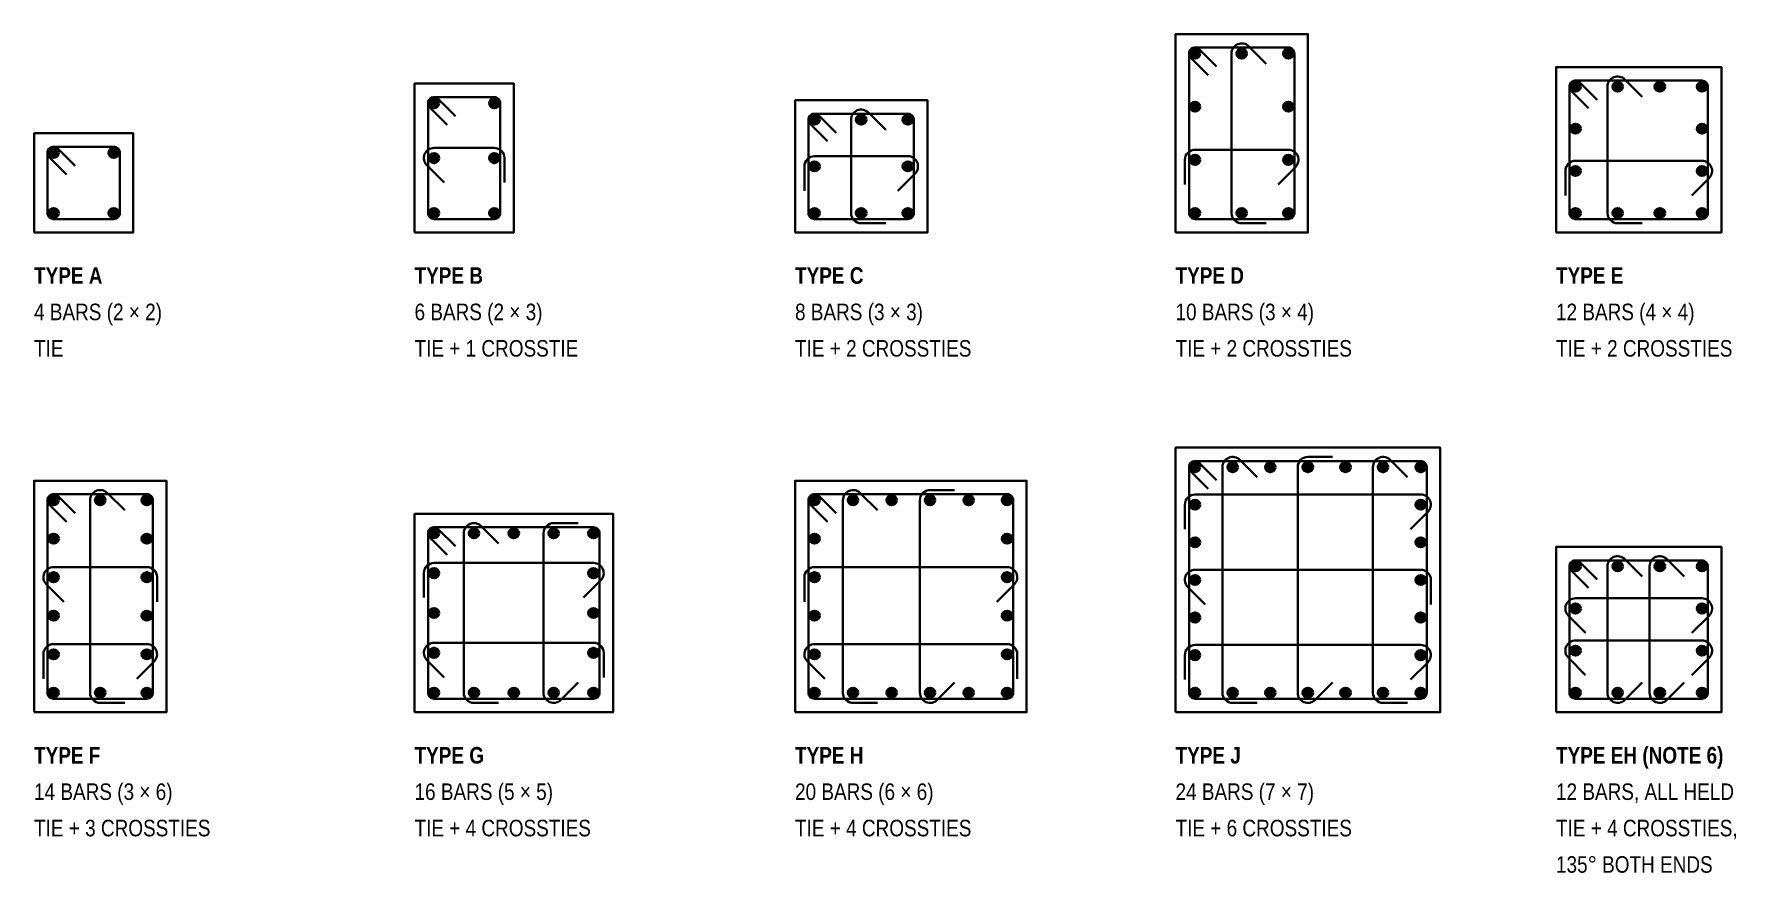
# Model space of a CAD drawing. Header units: millimetres. Extents: x 0 to 5144, y -42536 to -40000.
import ezdxf
from ezdxf.enums import TextEntityAlignment as Align

# ---------------------------------------------------------------- set-up
doc = ezdxf.new("R2010")
doc.units = ezdxf.units.MM
doc.header["$LTSCALE"] = 3.75
for name, color, linetype, lineweight in [('S-CONC', 4, 'Continuous', 35), ('S-REBR', 1, 'Continuous', 50), ('S-REBR-SEC', 30, 'Continuous', 35), ('S-TEXT', 7, 'Continuous', 18)]:
    doc.layers.add(name, color=color, linetype=linetype, lineweight=lineweight)
doc.styles.add('AN', font='ARIALN_0.TTF')
doc.styles.add('ANB', font='ARIALNB_0.TTF')

msp = doc.modelspace()

# ---------------------------------------------------------------- hatches: boundary and pattern name
at = {"layer": 'S-REBR'}
h = msp.add_hatch(color=256, dxfattribs=at)
h.dxf.hatch_style = 1
edge = h.paths.add_edge_path()
edge.add_arc((3509, -40059), 13.8, 0, 360)
h = msp.add_hatch(color=256, dxfattribs=at)
h.dxf.hatch_style = 1
edge = h.paths.add_edge_path()
edge.add_arc((3650, -40059), 13.8, 0, 360)
h = msp.add_hatch(color=256, dxfattribs=at)
h.dxf.hatch_style = 1
edge = h.paths.add_edge_path()
edge.add_arc((3791, -40059), 13.8, 0, 360)
h = msp.add_hatch(color=256, dxfattribs=at)
h.dxf.hatch_style = 1
edge = h.paths.add_edge_path()
edge.add_arc((4659, -40159), 13.8, 0, 360)
h = msp.add_hatch(color=256, dxfattribs=at)
h.dxf.hatch_style = 1
edge = h.paths.add_edge_path()
edge.add_arc((4786.3, -40159), 13.8, 0, 360)
h = msp.add_hatch(color=256, dxfattribs=at)
h.dxf.hatch_style = 1
edge = h.paths.add_edge_path()
edge.add_arc((4913.7, -40159), 13.8, 0, 360)
h = msp.add_hatch(color=256, dxfattribs=at)
h.dxf.hatch_style = 1
edge = h.paths.add_edge_path()
edge.add_arc((5041, -40159), 13.8, 0, 360)
h = msp.add_hatch(color=256, dxfattribs=at)
h.dxf.hatch_style = 1
edge = h.paths.add_edge_path()
edge.add_arc((1209, -40209), 13.8, 0, 360)
h = msp.add_hatch(color=256, dxfattribs=at)
h.dxf.hatch_style = 1
edge = h.paths.add_edge_path()
edge.add_arc((1391, -40209), 13.8, 0, 360)
h = msp.add_hatch(color=256, dxfattribs=at)
h.dxf.hatch_style = 1
edge = h.paths.add_edge_path()
edge.add_arc((3509, -40219.7), 13.8, 0, 360)
h = msp.add_hatch(color=256, dxfattribs=at)
h.dxf.hatch_style = 1
edge = h.paths.add_edge_path()
edge.add_arc((3791, -40219.7), 13.8, 0, 360)
h = msp.add_hatch(color=256, dxfattribs=at)
h.dxf.hatch_style = 1
edge = h.paths.add_edge_path()
edge.add_arc((2359, -40259), 13.8, 0, 360)
h = msp.add_hatch(color=256, dxfattribs=at)
h.dxf.hatch_style = 1
edge = h.paths.add_edge_path()
edge.add_arc((2500, -40259), 13.8, 0, 360)
h = msp.add_hatch(color=256, dxfattribs=at)
h.dxf.hatch_style = 1
edge = h.paths.add_edge_path()
edge.add_arc((2641, -40259), 13.8, 0, 360)
h = msp.add_hatch(color=256, dxfattribs=at)
h.dxf.hatch_style = 1
edge = h.paths.add_edge_path()
edge.add_arc((4659, -40286.3), 13.8, 0, 360)
h = msp.add_hatch(color=256, dxfattribs=at)
h.dxf.hatch_style = 1
edge = h.paths.add_edge_path()
edge.add_arc((5041, -40286.3), 13.8, 0, 360)
h = msp.add_hatch(color=256, dxfattribs=at)
h.dxf.hatch_style = 1
edge = h.paths.add_edge_path()
edge.add_arc((59, -40359), 13.8, 0, 360)
h = msp.add_hatch(color=256, dxfattribs=at)
h.dxf.hatch_style = 1
edge = h.paths.add_edge_path()
edge.add_arc((241, -40359), 13.8, 0, 360)
h = msp.add_hatch(color=256, dxfattribs=at)
h.dxf.hatch_style = 1
edge = h.paths.add_edge_path()
edge.add_arc((1209, -40375), 13.8, 0, 360)
h = msp.add_hatch(color=256, dxfattribs=at)
h.dxf.hatch_style = 1
edge = h.paths.add_edge_path()
edge.add_arc((1391, -40375), 13.8, 0, 360)
h = msp.add_hatch(color=256, dxfattribs=at)
h.dxf.hatch_style = 1
edge = h.paths.add_edge_path()
edge.add_arc((3509, -40380.3), 13.8, 0, 360)
h = msp.add_hatch(color=256, dxfattribs=at)
h.dxf.hatch_style = 1
edge = h.paths.add_edge_path()
edge.add_arc((3791, -40380.3), 13.8, 0, 360)
h = msp.add_hatch(color=256, dxfattribs=at)
h.dxf.hatch_style = 1
edge = h.paths.add_edge_path()
edge.add_arc((2359, -40400), 13.8, 0, 360)
h = msp.add_hatch(color=256, dxfattribs=at)
h.dxf.hatch_style = 1
edge = h.paths.add_edge_path()
edge.add_arc((2641, -40400), 13.8, 0, 360)
h = msp.add_hatch(color=256, dxfattribs=at)
h.dxf.hatch_style = 1
edge = h.paths.add_edge_path()
edge.add_arc((4659, -40413.7), 13.8, 0, 360)
h = msp.add_hatch(color=256, dxfattribs=at)
h.dxf.hatch_style = 1
edge = h.paths.add_edge_path()
edge.add_arc((5041, -40413.7), 13.8, 0, 360)
h = msp.add_hatch(color=256, dxfattribs=at)
h.dxf.hatch_style = 1
edge = h.paths.add_edge_path()
edge.add_arc((59, -40541), 13.8, 0, 360)
h = msp.add_hatch(color=256, dxfattribs=at)
h.dxf.hatch_style = 1
edge = h.paths.add_edge_path()
edge.add_arc((241, -40541), 13.8, 0, 360)
h = msp.add_hatch(color=256, dxfattribs=at)
h.dxf.hatch_style = 1
edge = h.paths.add_edge_path()
edge.add_arc((1209, -40541), 13.8, 0, 360)
h = msp.add_hatch(color=256, dxfattribs=at)
h.dxf.hatch_style = 1
edge = h.paths.add_edge_path()
edge.add_arc((1391, -40541), 13.8, 0, 360)
h = msp.add_hatch(color=256, dxfattribs=at)
h.dxf.hatch_style = 1
edge = h.paths.add_edge_path()
edge.add_arc((2359, -40541), 13.8, 0, 360)
h = msp.add_hatch(color=256, dxfattribs=at)
h.dxf.hatch_style = 1
edge = h.paths.add_edge_path()
edge.add_arc((2500, -40541), 13.8, 0, 360)
h = msp.add_hatch(color=256, dxfattribs=at)
h.dxf.hatch_style = 1
edge = h.paths.add_edge_path()
edge.add_arc((2641, -40541), 13.8, 0, 360)
h = msp.add_hatch(color=256, dxfattribs=at)
h.dxf.hatch_style = 1
edge = h.paths.add_edge_path()
edge.add_arc((3509, -40541), 13.8, 0, 360)
h = msp.add_hatch(color=256, dxfattribs=at)
h.dxf.hatch_style = 1
edge = h.paths.add_edge_path()
edge.add_arc((3650, -40541), 13.8, 0, 360)
h = msp.add_hatch(color=256, dxfattribs=at)
h.dxf.hatch_style = 1
edge = h.paths.add_edge_path()
edge.add_arc((3791, -40541), 13.8, 0, 360)
h = msp.add_hatch(color=256, dxfattribs=at)
h.dxf.hatch_style = 1
edge = h.paths.add_edge_path()
edge.add_arc((4659, -40541), 13.8, 0, 360)
h = msp.add_hatch(color=256, dxfattribs=at)
h.dxf.hatch_style = 1
edge = h.paths.add_edge_path()
edge.add_arc((4786.3, -40541), 13.8, 0, 360)
h = msp.add_hatch(color=256, dxfattribs=at)
h.dxf.hatch_style = 1
edge = h.paths.add_edge_path()
edge.add_arc((4913.7, -40541), 13.8, 0, 360)
h = msp.add_hatch(color=256, dxfattribs=at)
h.dxf.hatch_style = 1
edge = h.paths.add_edge_path()
edge.add_arc((5041, -40541), 13.8, 0, 360)
h = msp.add_hatch(color=256, dxfattribs=at)
h.dxf.hatch_style = 1
edge = h.paths.add_edge_path()
edge.add_arc((3509, -41309), 13.8, 0, 360)
h = msp.add_hatch(color=256, dxfattribs=at)
h.dxf.hatch_style = 1
edge = h.paths.add_edge_path()
edge.add_arc((3622.7, -41309), 13.8, 0, 360)
h = msp.add_hatch(color=256, dxfattribs=at)
h.dxf.hatch_style = 1
edge = h.paths.add_edge_path()
edge.add_arc((3736.3, -41309), 13.8, 0, 360)
h = msp.add_hatch(color=256, dxfattribs=at)
h.dxf.hatch_style = 1
edge = h.paths.add_edge_path()
edge.add_arc((3850, -41309), 13.8, 0, 360)
h = msp.add_hatch(color=256, dxfattribs=at)
h.dxf.hatch_style = 1
edge = h.paths.add_edge_path()
edge.add_arc((3963.7, -41309), 13.8, 0, 360)
h = msp.add_hatch(color=256, dxfattribs=at)
h.dxf.hatch_style = 1
edge = h.paths.add_edge_path()
edge.add_arc((4077.3, -41309), 13.8, 0, 360)
h = msp.add_hatch(color=256, dxfattribs=at)
h.dxf.hatch_style = 1
edge = h.paths.add_edge_path()
edge.add_arc((4191, -41309), 13.8, 0, 360)
h = msp.add_hatch(color=256, dxfattribs=at)
h.dxf.hatch_style = 1
edge = h.paths.add_edge_path()
edge.add_arc((59, -41409), 13.8, 0, 360)
h = msp.add_hatch(color=256, dxfattribs=at)
h.dxf.hatch_style = 1
edge = h.paths.add_edge_path()
edge.add_arc((200, -41409), 13.8, 0, 360)
h = msp.add_hatch(color=256, dxfattribs=at)
h.dxf.hatch_style = 1
edge = h.paths.add_edge_path()
edge.add_arc((341, -41409), 13.8, 0, 360)
h = msp.add_hatch(color=256, dxfattribs=at)
h.dxf.hatch_style = 1
edge = h.paths.add_edge_path()
edge.add_arc((2359, -41409), 13.8, 0, 360)
h = msp.add_hatch(color=256, dxfattribs=at)
h.dxf.hatch_style = 1
edge = h.paths.add_edge_path()
edge.add_arc((2475.4, -41409), 13.8, 0, 360)
h = msp.add_hatch(color=256, dxfattribs=at)
h.dxf.hatch_style = 1
edge = h.paths.add_edge_path()
edge.add_arc((2591.8, -41409), 13.8, 0, 360)
h = msp.add_hatch(color=256, dxfattribs=at)
h.dxf.hatch_style = 1
edge = h.paths.add_edge_path()
edge.add_arc((2708.2, -41409), 13.8, 0, 360)
h = msp.add_hatch(color=256, dxfattribs=at)
h.dxf.hatch_style = 1
edge = h.paths.add_edge_path()
edge.add_arc((2824.6, -41409), 13.8, 0, 360)
h = msp.add_hatch(color=256, dxfattribs=at)
h.dxf.hatch_style = 1
edge = h.paths.add_edge_path()
edge.add_arc((2941, -41409), 13.8, 0, 360)
h = msp.add_hatch(color=256, dxfattribs=at)
h.dxf.hatch_style = 1
edge = h.paths.add_edge_path()
edge.add_arc((3509, -41422.7), 13.8, 0, 360)
h = msp.add_hatch(color=256, dxfattribs=at)
h.dxf.hatch_style = 1
edge = h.paths.add_edge_path()
edge.add_arc((4191, -41422.7), 13.8, 0, 360)
h = msp.add_hatch(color=256, dxfattribs=at)
h.dxf.hatch_style = 1
edge = h.paths.add_edge_path()
edge.add_arc((1209, -41509), 13.8, 0, 360)
h = msp.add_hatch(color=256, dxfattribs=at)
h.dxf.hatch_style = 1
edge = h.paths.add_edge_path()
edge.add_arc((1329.5, -41509), 13.8, 0, 360)
h = msp.add_hatch(color=256, dxfattribs=at)
h.dxf.hatch_style = 1
edge = h.paths.add_edge_path()
edge.add_arc((1450, -41509), 13.8, 0, 360)
h = msp.add_hatch(color=256, dxfattribs=at)
h.dxf.hatch_style = 1
edge = h.paths.add_edge_path()
edge.add_arc((1570.5, -41509), 13.8, 0, 360)
h = msp.add_hatch(color=256, dxfattribs=at)
h.dxf.hatch_style = 1
edge = h.paths.add_edge_path()
edge.add_arc((1691, -41509), 13.8, 0, 360)
h = msp.add_hatch(color=256, dxfattribs=at)
h.dxf.hatch_style = 1
edge = h.paths.add_edge_path()
edge.add_arc((59, -41525.4), 13.8, 0, 360)
h = msp.add_hatch(color=256, dxfattribs=at)
h.dxf.hatch_style = 1
edge = h.paths.add_edge_path()
edge.add_arc((341, -41525.4), 13.8, 0, 360)
h = msp.add_hatch(color=256, dxfattribs=at)
h.dxf.hatch_style = 1
edge = h.paths.add_edge_path()
edge.add_arc((2359, -41525.4), 13.8, 0, 360)
h = msp.add_hatch(color=256, dxfattribs=at)
h.dxf.hatch_style = 1
edge = h.paths.add_edge_path()
edge.add_arc((2941, -41525.4), 13.8, 0, 360)
h = msp.add_hatch(color=256, dxfattribs=at)
h.dxf.hatch_style = 1
edge = h.paths.add_edge_path()
edge.add_arc((3509, -41536.3), 13.8, 0, 360)
h = msp.add_hatch(color=256, dxfattribs=at)
h.dxf.hatch_style = 1
edge = h.paths.add_edge_path()
edge.add_arc((4191, -41536.3), 13.8, 0, 360)
h = msp.add_hatch(color=256, dxfattribs=at)
h.dxf.hatch_style = 1
edge = h.paths.add_edge_path()
edge.add_arc((4659, -41609), 13.8, 0, 360)
h = msp.add_hatch(color=256, dxfattribs=at)
h.dxf.hatch_style = 1
edge = h.paths.add_edge_path()
edge.add_arc((4786.3, -41609), 13.8, 0, 360)
h = msp.add_hatch(color=256, dxfattribs=at)
h.dxf.hatch_style = 1
edge = h.paths.add_edge_path()
edge.add_arc((4913.7, -41609), 13.8, 0, 360)
h = msp.add_hatch(color=256, dxfattribs=at)
h.dxf.hatch_style = 1
edge = h.paths.add_edge_path()
edge.add_arc((5041, -41609), 13.8, 0, 360)
h = msp.add_hatch(color=256, dxfattribs=at)
h.dxf.hatch_style = 1
edge = h.paths.add_edge_path()
edge.add_arc((59, -41641.8), 13.8, 0, 360)
h = msp.add_hatch(color=256, dxfattribs=at)
h.dxf.hatch_style = 1
edge = h.paths.add_edge_path()
edge.add_arc((341, -41641.8), 13.8, 0, 360)
h = msp.add_hatch(color=256, dxfattribs=at)
h.dxf.hatch_style = 1
edge = h.paths.add_edge_path()
edge.add_arc((1209, -41629.5), 13.8, 0, 360)
h = msp.add_hatch(color=256, dxfattribs=at)
h.dxf.hatch_style = 1
edge = h.paths.add_edge_path()
edge.add_arc((1691, -41629.5), 13.8, 0, 360)
h = msp.add_hatch(color=256, dxfattribs=at)
h.dxf.hatch_style = 1
edge = h.paths.add_edge_path()
edge.add_arc((2359, -41641.8), 13.8, 0, 360)
h = msp.add_hatch(color=256, dxfattribs=at)
h.dxf.hatch_style = 1
edge = h.paths.add_edge_path()
edge.add_arc((2941, -41641.8), 13.8, 0, 360)
h = msp.add_hatch(color=256, dxfattribs=at)
h.dxf.hatch_style = 1
edge = h.paths.add_edge_path()
edge.add_arc((3509, -41650), 13.8, 0, 360)
h = msp.add_hatch(color=256, dxfattribs=at)
h.dxf.hatch_style = 1
edge = h.paths.add_edge_path()
edge.add_arc((4191, -41650), 13.8, 0, 360)
h = msp.add_hatch(color=256, dxfattribs=at)
h.dxf.hatch_style = 1
edge = h.paths.add_edge_path()
edge.add_arc((59, -41758.2), 13.8, 0, 360)
h = msp.add_hatch(color=256, dxfattribs=at)
h.dxf.hatch_style = 1
edge = h.paths.add_edge_path()
edge.add_arc((341, -41758.2), 13.8, 0, 360)
h = msp.add_hatch(color=256, dxfattribs=at)
h.dxf.hatch_style = 1
edge = h.paths.add_edge_path()
edge.add_arc((1209, -41750), 13.8, 0, 360)
h = msp.add_hatch(color=256, dxfattribs=at)
h.dxf.hatch_style = 1
edge = h.paths.add_edge_path()
edge.add_arc((1691, -41750), 13.8, 0, 360)
h = msp.add_hatch(color=256, dxfattribs=at)
h.dxf.hatch_style = 1
edge = h.paths.add_edge_path()
edge.add_arc((2359, -41758.2), 13.8, 0, 360)
h = msp.add_hatch(color=256, dxfattribs=at)
h.dxf.hatch_style = 1
edge = h.paths.add_edge_path()
edge.add_arc((2941, -41758.2), 13.8, 0, 360)
h = msp.add_hatch(color=256, dxfattribs=at)
h.dxf.hatch_style = 1
edge = h.paths.add_edge_path()
edge.add_arc((3509, -41763.7), 13.8, 0, 360)
h = msp.add_hatch(color=256, dxfattribs=at)
h.dxf.hatch_style = 1
edge = h.paths.add_edge_path()
edge.add_arc((4191, -41763.7), 13.8, 0, 360)
h = msp.add_hatch(color=256, dxfattribs=at)
h.dxf.hatch_style = 1
edge = h.paths.add_edge_path()
edge.add_arc((4659, -41736.3), 13.8, 0, 360)
h = msp.add_hatch(color=256, dxfattribs=at)
h.dxf.hatch_style = 1
edge = h.paths.add_edge_path()
edge.add_arc((5041, -41736.3), 13.8, 0, 360)
h = msp.add_hatch(color=256, dxfattribs=at)
h.dxf.hatch_style = 1
edge = h.paths.add_edge_path()
edge.add_arc((59, -41874.6), 13.8, 0, 360)
h = msp.add_hatch(color=256, dxfattribs=at)
h.dxf.hatch_style = 1
edge = h.paths.add_edge_path()
edge.add_arc((341, -41874.6), 13.8, 0, 360)
h = msp.add_hatch(color=256, dxfattribs=at)
h.dxf.hatch_style = 1
edge = h.paths.add_edge_path()
edge.add_arc((1209, -41870.5), 13.8, 0, 360)
h = msp.add_hatch(color=256, dxfattribs=at)
h.dxf.hatch_style = 1
edge = h.paths.add_edge_path()
edge.add_arc((1691, -41870.5), 13.8, 0, 360)
h = msp.add_hatch(color=256, dxfattribs=at)
h.dxf.hatch_style = 1
edge = h.paths.add_edge_path()
edge.add_arc((2359, -41874.6), 13.8, 0, 360)
h = msp.add_hatch(color=256, dxfattribs=at)
h.dxf.hatch_style = 1
edge = h.paths.add_edge_path()
edge.add_arc((2941, -41874.6), 13.8, 0, 360)
h = msp.add_hatch(color=256, dxfattribs=at)
h.dxf.hatch_style = 1
edge = h.paths.add_edge_path()
edge.add_arc((3509, -41877.3), 13.8, 0, 360)
h = msp.add_hatch(color=256, dxfattribs=at)
h.dxf.hatch_style = 1
edge = h.paths.add_edge_path()
edge.add_arc((4191, -41877.3), 13.8, 0, 360)
h = msp.add_hatch(color=256, dxfattribs=at)
h.dxf.hatch_style = 1
edge = h.paths.add_edge_path()
edge.add_arc((4659, -41863.7), 13.8, 0, 360)
h = msp.add_hatch(color=256, dxfattribs=at)
h.dxf.hatch_style = 1
edge = h.paths.add_edge_path()
edge.add_arc((5041, -41863.7), 13.8, 0, 360)
h = msp.add_hatch(color=256, dxfattribs=at)
h.dxf.hatch_style = 1
edge = h.paths.add_edge_path()
edge.add_arc((59, -41991), 13.8, 0, 360)
h = msp.add_hatch(color=256, dxfattribs=at)
h.dxf.hatch_style = 1
edge = h.paths.add_edge_path()
edge.add_arc((200, -41991), 13.8, 0, 360)
h = msp.add_hatch(color=256, dxfattribs=at)
h.dxf.hatch_style = 1
edge = h.paths.add_edge_path()
edge.add_arc((341, -41991), 13.8, 0, 360)
h = msp.add_hatch(color=256, dxfattribs=at)
h.dxf.hatch_style = 1
edge = h.paths.add_edge_path()
edge.add_arc((1209, -41991), 13.8, 0, 360)
h = msp.add_hatch(color=256, dxfattribs=at)
h.dxf.hatch_style = 1
edge = h.paths.add_edge_path()
edge.add_arc((1329.5, -41991), 13.8, 0, 360)
h = msp.add_hatch(color=256, dxfattribs=at)
h.dxf.hatch_style = 1
edge = h.paths.add_edge_path()
edge.add_arc((1450, -41991), 13.8, 0, 360)
h = msp.add_hatch(color=256, dxfattribs=at)
h.dxf.hatch_style = 1
edge = h.paths.add_edge_path()
edge.add_arc((1570.5, -41991), 13.8, 0, 360)
h = msp.add_hatch(color=256, dxfattribs=at)
h.dxf.hatch_style = 1
edge = h.paths.add_edge_path()
edge.add_arc((1691, -41991), 13.8, 0, 360)
h = msp.add_hatch(color=256, dxfattribs=at)
h.dxf.hatch_style = 1
edge = h.paths.add_edge_path()
edge.add_arc((2359, -41991), 13.8, 0, 360)
h = msp.add_hatch(color=256, dxfattribs=at)
h.dxf.hatch_style = 1
edge = h.paths.add_edge_path()
edge.add_arc((2475.4, -41991), 13.8, 0, 360)
h = msp.add_hatch(color=256, dxfattribs=at)
h.dxf.hatch_style = 1
edge = h.paths.add_edge_path()
edge.add_arc((2591.8, -41991), 13.8, 0, 360)
h = msp.add_hatch(color=256, dxfattribs=at)
h.dxf.hatch_style = 1
edge = h.paths.add_edge_path()
edge.add_arc((2708.2, -41991), 13.8, 0, 360)
h = msp.add_hatch(color=256, dxfattribs=at)
h.dxf.hatch_style = 1
edge = h.paths.add_edge_path()
edge.add_arc((2824.6, -41991), 13.8, 0, 360)
h = msp.add_hatch(color=256, dxfattribs=at)
h.dxf.hatch_style = 1
edge = h.paths.add_edge_path()
edge.add_arc((2941, -41991), 13.8, 0, 360)
h = msp.add_hatch(color=256, dxfattribs=at)
h.dxf.hatch_style = 1
edge = h.paths.add_edge_path()
edge.add_arc((3509, -41991), 13.8, 0, 360)
h = msp.add_hatch(color=256, dxfattribs=at)
h.dxf.hatch_style = 1
edge = h.paths.add_edge_path()
edge.add_arc((3622.7, -41991), 13.8, 0, 360)
h = msp.add_hatch(color=256, dxfattribs=at)
h.dxf.hatch_style = 1
edge = h.paths.add_edge_path()
edge.add_arc((3736.3, -41991), 13.8, 0, 360)
h = msp.add_hatch(color=256, dxfattribs=at)
h.dxf.hatch_style = 1
edge = h.paths.add_edge_path()
edge.add_arc((3850, -41991), 13.8, 0, 360)
h = msp.add_hatch(color=256, dxfattribs=at)
h.dxf.hatch_style = 1
edge = h.paths.add_edge_path()
edge.add_arc((3963.7, -41991), 13.8, 0, 360)
h = msp.add_hatch(color=256, dxfattribs=at)
h.dxf.hatch_style = 1
edge = h.paths.add_edge_path()
edge.add_arc((4077.3, -41991), 13.8, 0, 360)
h = msp.add_hatch(color=256, dxfattribs=at)
h.dxf.hatch_style = 1
edge = h.paths.add_edge_path()
edge.add_arc((4191, -41991), 13.8, 0, 360)
h = msp.add_hatch(color=256, dxfattribs=at)
h.dxf.hatch_style = 1
edge = h.paths.add_edge_path()
edge.add_arc((4659, -41991), 13.8, 0, 360)
h = msp.add_hatch(color=256, dxfattribs=at)
h.dxf.hatch_style = 1
edge = h.paths.add_edge_path()
edge.add_arc((4786.3, -41991), 13.8, 0, 360)
h = msp.add_hatch(color=256, dxfattribs=at)
h.dxf.hatch_style = 1
edge = h.paths.add_edge_path()
edge.add_arc((4913.7, -41991), 13.8, 0, 360)
h = msp.add_hatch(color=256, dxfattribs=at)
h.dxf.hatch_style = 1
edge = h.paths.add_edge_path()
edge.add_arc((5041, -41991), 13.8, 0, 360)

# ---------------------------------------------------------------- linework, layer by layer
at = {"layer": 'S-CONC', "flags": 128}
for points in [[(3450, -40600), (3850, -40600), (3850, -40000), (3450, -40000)], [(4600, -40600), (5100, -40600), (5100, -40100), (4600, -40100)], [(1150, -40600), (1450, -40600), (1450, -40150), (1150, -40150)], [(2300, -40600), (2700, -40600), (2700, -40200), (2300, -40200)], [(0, -40600), (300, -40600), (300, -40300), (0, -40300)], [(3450, -42050), (4250, -42050), (4250, -41250), (3450, -41250)], [(0, -42050), (400, -42050), (400, -41350), (0, -41350)], [(2300, -42050), (3000, -42050), (3000, -41350), (2300, -41350)], [(1150, -42050), (1750, -42050), (1750, -41450), (1150, -41450)], [(4600, -42050), (5100, -42050), (5100, -41550), (4600, -41550)]]:
    msp.add_lwpolyline(points, close=True, dxfattribs=at)
at = {"layer": 'S-REBR'}
for centre in [(3509, -40059), (3650, -40059), (3791, -40059), (4659, -40159), (4786.3, -40159), (4913.7, -40159), (5041, -40159), (1209, -40209), (1391, -40209), (3509, -40219.7), (3791, -40219.7), (2359, -40259), (2500, -40259), (2641, -40259), (4659, -40286.3), (5041, -40286.3), (59, -40359), (241, -40359), (1209, -40375), (1391, -40375), (3509, -40380.3), (3791, -40380.3), (2359, -40400), (2641, -40400), (4659, -40413.7), (5041, -40413.7), (59, -40541), (241, -40541), (1209, -40541), (1391, -40541), (2359, -40541), (2500, -40541), (2641, -40541), (3509, -40541), (3650, -40541), (3791, -40541), (4659, -40541), (4786.3, -40541), (4913.7, -40541), (5041, -40541), (3509, -41309), (3622.7, -41309), (3736.3, -41309), (3850, -41309), (3963.7, -41309), (4077.3, -41309), (4191, -41309), (59, -41409), (200, -41409), (341, -41409), (2359, -41409), (2475.4, -41409), (2591.8, -41409), (2708.2, -41409), (2824.6, -41409), (2941, -41409), (3509, -41422.7), (4191, -41422.7), (1209, -41509), (1329.5, -41509), (1450, -41509), (1570.5, -41509), (1691, -41509), (59, -41525.4), (341, -41525.4), (2359, -41525.4), (2941, -41525.4), (3509, -41536.3), (4191, -41536.3), (4659, -41609), (4786.3, -41609), (4913.7, -41609), (5041, -41609), (59, -41641.8), (341, -41641.8), (1209, -41629.5), (1691, -41629.5), (2359, -41641.8), (2941, -41641.8), (3509, -41650), (4191, -41650), (59, -41758.2), (341, -41758.2), (1209, -41750), (1691, -41750), (2359, -41758.2), (2941, -41758.2), (3509, -41763.7), (4191, -41763.7), (4659, -41736.3), (5041, -41736.3), (59, -41874.6), (341, -41874.6), (1209, -41870.5), (1691, -41870.5), (2359, -41874.6), (2941, -41874.6), (3509, -41877.3), (4191, -41877.3), (4659, -41863.7), (5041, -41863.7), (59, -41991), (200, -41991), (341, -41991), (1209, -41991), (1329.5, -41991), (1450, -41991), (1570.5, -41991), (1691, -41991), (2359, -41991), (2475.4, -41991), (2591.8, -41991), (2708.2, -41991), (2824.6, -41991), (2941, -41991), (3509, -41991), (3622.7, -41991), (3736.3, -41991), (3850, -41991), (3963.7, -41991), (4077.3, -41991), (4191, -41991), (4659, -41991), (4786.3, -41991), (4913.7, -41991), (5041, -41991)]:
    msp.add_circle(centre, 13.8, dxfattribs=at)
at = {"layer": 'S-REBR-SEC', "flags": 128}
for points in [[(3574.2, -40098.4), (3521.9, -40046.1, 0.668179), (3490.8, -40059), (3490.8, -40541, 0.414214), (3509, -40559.2), (3791, -40559.2, 0.414214), (3809.2, -40541), (3809.2, -40059, 0.414214), (3791, -40040.8), (3509, -40040.8, 0.668179), (3496.1, -40071.9), (3548.4, -40124.2)], [(4724.2, -40198.4), (4671.9, -40146.1, 0.668179), (4640.8, -40159), (4640.8, -40541, 0.414214), (4659, -40559.2), (5041, -40559.2, 0.414214), (5059.2, -40541), (5059.2, -40159, 0.414214), (5041, -40140.8), (4659, -40140.8, 0.668179), (4646.1, -40171.9), (4698.4, -40224.2)], [(1274.2, -40248.4), (1221.9, -40196.1, 0.668179), (1190.8, -40209), (1190.8, -40541, 0.414214), (1209, -40559.2), (1391, -40559.2, 0.414214), (1409.2, -40541), (1409.2, -40209, 0.414214), (1391, -40190.8), (1209, -40190.8, 0.668179), (1196.1, -40221.9), (1248.4, -40274.2)], [(2424.2, -40298.4), (2371.9, -40246.1, 0.668179), (2340.8, -40259), (2340.8, -40541, 0.414214), (2359, -40559.2), (2641, -40559.2, 0.414214), (2659.2, -40541), (2659.2, -40259, 0.414214), (2641, -40240.8), (2359, -40240.8, 0.668179), (2346.1, -40271.9), (2398.4, -40324.2)], [(124.2, -40398.4), (71.9, -40346.1, 0.668179), (40.8, -40359), (40.8, -40541, 0.414214), (59, -40559.2), (241, -40559.2, 0.414214), (259.2, -40541), (259.2, -40359, 0.414214), (241, -40340.8), (59, -40340.8, 0.668179), (46.1, -40371.9), (98.4, -40424.2)], [(3574.2, -41348.4), (3521.9, -41296.1, 0.668179), (3490.8, -41309), (3490.8, -41991, 0.414214), (3509, -42009.2), (4191, -42009.2, 0.414214), (4209.2, -41991), (4209.2, -41309, 0.414214), (4191, -41290.8), (3509, -41290.8, 0.668179), (3496.1, -41321.9), (3548.4, -41374.2)], [(124.2, -41448.4), (71.9, -41396.1, 0.668179), (40.8, -41409), (40.8, -41991, 0.414214), (59, -42009.2), (341, -42009.2, 0.414214), (359.2, -41991), (359.2, -41409, 0.414214), (341, -41390.8), (59, -41390.8, 0.668179), (46.1, -41421.9), (98.4, -41474.2)], [(2424.2, -41448.4), (2371.9, -41396.1, 0.668179), (2340.8, -41409), (2340.8, -41991, 0.414214), (2359, -42009.2), (2941, -42009.2, 0.414214), (2959.2, -41991), (2959.2, -41409, 0.414214), (2941, -41390.8), (2359, -41390.8, 0.668179), (2346.1, -41421.9), (2398.4, -41474.2)], [(1274.2, -41548.4), (1221.9, -41496.1, 0.668179), (1190.8, -41509), (1190.8, -41991, 0.414214), (1209, -42009.2), (1691, -42009.2, 0.414214), (1709.2, -41991), (1709.2, -41509, 0.414214), (1691, -41490.8), (1209, -41490.8, 0.668179), (1196.1, -41521.9), (1248.4, -41574.2)], [(4724.2, -41648.4), (4671.9, -41596.1, 0.668179), (4640.8, -41609), (4640.8, -41991, 0.414214), (4659, -42009.2), (5041, -42009.2, 0.414214), (5059.2, -41991), (5059.2, -41609, 0.414214), (5041, -41590.8), (4659, -41590.8, 0.668179), (4646.1, -41621.9), (4698.4, -41674.2)]]:
    msp.add_lwpolyline(points, format="xyb", dxfattribs=at)
at = {"layer": 'S-REBR-SEC'}
for points in [[(3724.1, -40089.6), (3671.7, -40037.3, 0.668179), (3619.2, -40059), (3619.2, -40541, 0.414214), (3650, -40571.8), (3724, -40571.8)], [(4860.4, -40189.6), (4808.1, -40137.3, 0.668179), (4755.6, -40159), (4755.6, -40541, 0.414214), (4786.3, -40571.8), (4860.3, -40571.8)], [(2574.1, -40289.6), (2521.7, -40237.3, 0.668179), (2469.2, -40259), (2469.2, -40541, 0.414214), (2500, -40571.8), (2574, -40571.8)], [(1239.6, -40449.1), (1187.3, -40396.7, -0.668179), (1209, -40344.2), (1391, -40344.2, -0.414214), (1421.8, -40375), (1421.8, -40449)], [(2610.4, -40474.1), (2662.7, -40421.7, 0.668179), (2641, -40369.2), (2359, -40369.2, 0.414214), (2328.2, -40400), (2328.2, -40474)], [(3760.4, -40454.4), (3812.7, -40402.1, 0.668179), (3791, -40349.6), (3509, -40349.6, 0.414214), (3478.2, -40380.3), (3478.2, -40454.3)], [(5010.4, -40487.7), (5062.7, -40435.4, 0.668179), (5041, -40382.9), (4659, -40382.9, 0.414214), (4628.2, -40413.7), (4628.2, -40487.7)], [(3696.7, -41339.6), (3644.4, -41287.3, 0.668179), (3591.9, -41309), (3591.9, -41991, 0.414214), (3622.7, -42021.8), (3696.7, -42021.8)], [(3924.1, -41960.4), (3871.7, -42012.7, -0.668179), (3819.2, -41991), (3819.2, -41309, -0.414214), (3850, -41278.2), (3924, -41278.2)], [(4151.4, -41339.6), (4099.1, -41287.3, 0.668179), (4046.6, -41309), (4046.6, -41991, 0.414214), (4077.3, -42021.8), (4151.3, -42021.8)], [(274.1, -41439.6), (221.7, -41387.3, 0.668179), (169.2, -41409), (169.2, -41991, 0.414214), (200, -42021.8), (274, -42021.8)], [(2549.5, -41439.6), (2497.1, -41387.3, 0.668179), (2444.7, -41409), (2444.7, -41991, 0.414214), (2475.4, -42021.8), (2549.4, -42021.8)], [(2782.3, -41960.4), (2729.9, -42012.7, -0.668179), (2677.4, -41991), (2677.4, -41409, -0.414214), (2708.2, -41378.2), (2782.2, -41378.2)], [(4160.4, -41496.7), (4212.7, -41444.4, 0.668179), (4191, -41391.9), (3509, -41391.9, 0.414214), (3478.2, -41422.7), (3478.2, -41496.7)], [(1403.6, -41539.6), (1351.2, -41487.3, 0.668179), (1298.8, -41509), (1298.8, -41991, 0.414214), (1329.5, -42021.8), (1403.5, -42021.8)], [(1644.6, -41960.4), (1592.2, -42012.7, -0.668179), (1539.8, -41991), (1539.8, -41509, -0.414214), (1570.5, -41478.2), (1644.5, -41478.2)], [(89.6, -41715.9), (37.3, -41663.5, -0.668179), (59, -41611.1), (341, -41611.1, -0.414214), (371.8, -41641.8), (371.8, -41715.8)], [(1660.4, -41703.6), (1712.7, -41651.2, 0.668179), (1691, -41598.8), (1209, -41598.8, 0.414214), (1178.2, -41629.5), (1178.2, -41703.5)], [(2910.4, -41715.9), (2962.7, -41663.5, 0.668179), (2941, -41611.1), (2359, -41611.1, 0.414214), (2328.2, -41641.8), (2328.2, -41715.8)], [(4860.4, -41639.6), (4808.1, -41587.3, 0.668179), (4755.6, -41609), (4755.6, -41991, 0.668179), (4808.1, -42012.7), (4860.4, -41960.4)], [(4987.7, -41960.4), (4935.4, -42012.7, -0.668179), (4882.9, -41991), (4882.9, -41609, -0.668179), (4935.4, -41587.3), (4987.7, -41639.6)], [(3539.6, -41724.1), (3487.3, -41671.7, -0.668179), (3509, -41619.2), (4191, -41619.2, -0.414214), (4221.8, -41650), (4221.8, -41724)], [(5010.4, -41810.4), (5062.7, -41758.1, 0.668179), (5041, -41705.6), (4659, -41705.6, 0.668179), (4637.3, -41758.1), (4689.6, -41810.4)], [(310.4, -41948.7), (362.7, -41896.3, 0.668179), (341, -41843.8), (59, -41843.8, 0.414214), (28.2, -41874.6), (28.2, -41948.6)], [(1239.6, -41944.6), (1187.3, -41892.2, -0.668179), (1209, -41839.8), (1691, -41839.8, -0.414214), (1721.8, -41870.5), (1721.8, -41944.5)], [(2389.6, -41948.7), (2337.3, -41896.3, -0.668179), (2359, -41843.8), (2941, -41843.8, -0.414214), (2971.8, -41874.6), (2971.8, -41948.6)], [(4160.4, -41951.4), (4212.7, -41899.1, 0.668179), (4191, -41846.6), (3509, -41846.6, 0.414214), (3478.2, -41877.3), (3478.2, -41951.3)], [(4689.6, -41937.7), (4637.3, -41885.4, -0.668179), (4659, -41832.9), (5041, -41832.9, -0.668179), (5062.7, -41885.4), (5010.4, -41937.7)]]:
    msp.add_lwpolyline(points, format="xyb", dxfattribs=at)

# ---------------------------------------------------------------- texts
at = {"layer": 'S-TEXT'}
for s, style, p in [('TYPE A', 'ANB', (0, -40770)), ('TYPE B', 'ANB', (1150, -40770)), ('TYPE C', 'ANB', (2300, -40770)), ('TYPE D', 'ANB', (3450, -40770)), ('TYPE E', 'ANB', (4600, -40770)), ('4 BARS (2 × 2)', 'AN', (0, -40880)), ('6 BARS (2 × 3)', 'AN', (1150, -40880)), ('8 BARS (3 × 3)', 'AN', (2300, -40880)), ('10 BARS (3 × 4)', 'AN', (3450, -40880)), ('12 BARS (4 × 4)', 'AN', (4600, -40880)), ('TIE', 'AN', (0, -40990)), ('TIE + 1 CROSSTIE', 'AN', (1150, -40990)), ('TIE + 2 CROSSTIES', 'AN', (2300, -40990)), ('TIE + 2 CROSSTIES', 'AN', (3450, -40990)), ('TIE + 2 CROSSTIES', 'AN', (4600, -40990)), ('TYPE F', 'ANB', (0, -42220)), ('TYPE G', 'ANB', (1150, -42220)), ('TYPE H', 'ANB', (2300, -42220)), ('TYPE J', 'ANB', (3450, -42220)), ('TYPE EH (NOTE 6)', 'ANB', (4600, -42220)), ('14 BARS (3 × 6)', 'AN', (0, -42330)), ('16 BARS (5 × 5)', 'AN', (1150, -42330)), ('20 BARS (6 × 6)', 'AN', (2300, -42330)), ('24 BARS (7 × 7)', 'AN', (3450, -42330)), ('12 BARS, ALL HELD', 'AN', (4600, -42330)), ('TIE + 3 CROSSTIES', 'AN', (0, -42440)), ('TIE + 4 CROSSTIES', 'AN', (1150, -42440)), ('TIE + 4 CROSSTIES', 'AN', (2300, -42440)), ('TIE + 6 CROSSTIES', 'AN', (3450, -42440)), ('TIE + 4 CROSSTIES,', 'AN', (4600, -42440)), ('135° BOTH ENDS', 'AN', (4600, -42550))]:
    msp.add_text(s, height=50, dxfattribs=dict(at, style=style)).set_placement(p, align=Align.BOTTOM_LEFT)

doc.saveas('drawing.dxf')
